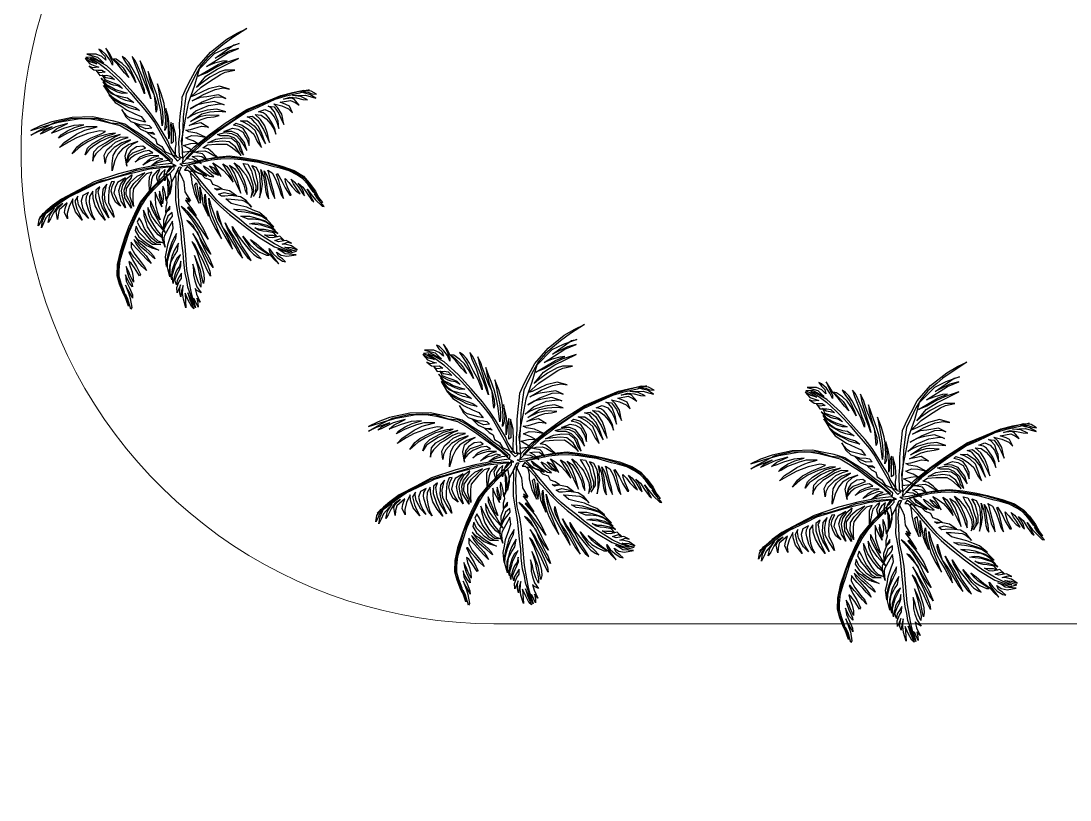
# Model space of a CAD drawing. Header units: millimetres. Extents: x 2508 to 2607, y 837 to 997.
# Drawn here: x 2550.53 to 2563.41, y 877.16 to 886.73 of the extents above; entities that cross this region are included whole.
import ezdxf

# ---------------------------------------------------------------- set-up
doc = ezdxf.new("R2010")
doc.units = ezdxf.units.MM
doc.layers.add('pergolas', color=24, linetype='Continuous')

# ---------------------------------------------------------------- blocks, each defined once
blk = doc.blocks.new('A-19')
at = {"color": 1}
for points in [[(0.0015, 0.0278), (-0.0009, 0.1149), (0.0033, 0.1653), (0.003, 0.2253), (0.0087, 0.2883), (0.0156, 0.3399), (0.0192, 0.3846), (0.0468, 0.4471), (0.0704, 0.4926), (0.1082, 0.5631), (0.1877, 0.6544), (0.2856, 0.7318), (0.3487, 0.7691), (0.4059, 0.796), (0.3228, 0.7418), (0.2623, 0.6993), (0.2272, 0.6687), (0.1717, 0.6222), (0.131, 0.5739), (0.1002, 0.5207), (0.071, 0.4617), (0.0431, 0.4023), (0.0344, 0.3455), (0.0252, 0.267), (0.0228, 0.1992), (0.0162, 0.1014), (0.02, 0.0183), (0.0015, 0.0278), (0.0015, 0.0278)], [(-0.1021, 0.179), (-0.1281, 0.2227), (-0.1634, 0.277), (-0.2052, 0.3315), (-0.2743, 0.4096), (-0.3519, 0.4967), (-0.4346, 0.5717), (-0.4961, 0.6061), (-0.531, 0.6187), (-0.4825, 0.5889), (-0.4372, 0.5543), (-0.3767, 0.499), (-0.3316, 0.4536), (-0.2943, 0.4131), (-0.2566, 0.3674), (-0.2163, 0.3208), (-0.1795, 0.2769), (-0.1474, 0.2318), (-0.0676, 0.0899), (-0.0385, 0.0327), (-0.0096, 0.0011), (0.0086, 0.0172), (-0.01, 0.0224), (-0.0268, 0.0489), (-0.055, 0.0905), (-0.0668, 0.1225), (-0.1021, 0.179), (-0.1021, 0.179)], [(0.0257, 0.022), (0.0889, 0.0841), (0.1807, 0.1586), (0.2771, 0.2277), (0.4069, 0.3105), (0.5049, 0.3513), (0.6099, 0.3954), (0.6794, 0.4121), (0.7275, 0.4219), (0.7794, 0.4281), (0.7229, 0.4089), (0.6345, 0.3888), (0.5741, 0.371), (0.4729, 0.3233), (0.4026, 0.2923), (0.3058, 0.2284), (0.2364, 0.1795), (0.1359, 0.1031), (0.0776, 0.0465), (0.0202, -0.0096), (0.0257, 0.022), (0.0257, 0.022)], [(-0.039, 0.0087), (-0.1047, 0.0659), (-0.1462, 0.0947), (-0.1923, 0.1332), (-0.2446, 0.1688), (-0.2897, 0.1959), (-0.3265, 0.2216), (-0.3913, 0.2404), (-0.4424, 0.2508), (-0.5199, 0.2669), (-0.6418, 0.2632), (-0.763, 0.2372), (-0.8318, 0.2123), (-0.8899, 0.1849), (-0.7944, 0.2149), (-0.723, 0.2346), (-0.6771, 0.2422), (-0.6059, 0.2554), (-0.5428, 0.2561), (-0.4821, 0.246), (-0.4181, 0.2311), (-0.3545, 0.2148), (-0.3051, 0.1854), (-0.2396, 0.1421), (-0.1848, 0.1013), (-0.1052, 0.0442), (-0.0434, -0.0116), (-0.039, 0.0087), (-0.039, 0.0087)], [(0.0228, -0.0288), (0.0033, -0.0157), (0.0551, -0.0089), (0.1244, 0.0065), (0.2228, 0.0249), (0.3021, 0.0316), (0.3811, 0.022), (0.4649, 0.0086), (0.5278, -0.0063), (0.6172, -0.0289), (0.6912, -0.0563), (0.7454, -0.0904), (0.7812, -0.1299), (0.8181, -0.1804), (0.8391, -0.22), (0.8047, -0.1829), (0.7723, -0.1377), (0.7432, -0.1054), (0.7103, -0.0835), (0.6604, -0.0582), (0.6056, -0.0417), (0.5695, -0.0332), (0.4813, -0.0087), (0.4357, -0.0015), (0.3728, 0.0078), (0.3107, 0.014), (0.2496, 0.0129), (0.1922, 0.006), (0.1373, -0.005), (0.0714, -0.0205), (0.0228, -0.0288), (0.0228, -0.0288)], [(-0.046, -0.0129), (-0.1337, -0.023), (-0.2487, -0.0461), (-0.3646, -0.076), (-0.5106, -0.1245), (-0.6036, -0.1737), (-0.7053, -0.227), (-0.7619, -0.2688), (-0.7997, -0.3006), (-0.8383, -0.3371), (-0.7871, -0.3043), (-0.715, -0.2499), (-0.6637, -0.2149), (-0.5616, -0.1668), (-0.4939, -0.1327), (-0.383, -0.0987), (-0.3015, -0.0753), (-0.1777, -0.0459), (-0.0979, -0.0373), (-0.0172, -0.0283), (-0.046, -0.0129), (-0.046, -0.0129)], [(-0.0307, -0.0454), (-0.031, -0.0219), (-0.065, -0.0616), (-0.1153, -0.1122), (-0.1835, -0.1842), (-0.2337, -0.2465), (-0.2684, -0.3188), (-0.3028, -0.3964), (-0.3251, -0.4563), (-0.3545, -0.5444), (-0.3711, -0.621), (-0.373, -0.6854), (-0.3594, -0.737), (-0.3367, -0.7941), (-0.3155, -0.8346), (-0.3278, -0.7856), (-0.3471, -0.7334), (-0.3592, -0.6918), (-0.3596, -0.6522), (-0.3535, -0.5966), (-0.3375, -0.5418), (-0.3249, -0.5068), (-0.2973, -0.4196), (-0.278, -0.3761), (-0.2523, -0.3188), (-0.2236, -0.2633), (-0.1894, -0.2128), (-0.1519, -0.1692), (-0.1126, -0.1292), (-0.0628, -0.0821), (-0.0307, -0.0454), (-0.0307, -0.0454)], [(-0.0028, -0.2605), (0.0014, -0.2985), (0.0162, -0.3616), (0.0266, -0.4295), (0.0353, -0.5335), (0.0445, -0.6497), (0.0595, -0.7294), (0.0693, -0.7819), (0.0883, -0.8559), (0.0517, -0.7553), (0.0462, -0.7137), (0.0354, -0.672), (0.0274, -0.6052), (0.0241, -0.5503), (0.0171, -0.4915), (0.0113, -0.4302), (0.0054, -0.3741), (-0.0054, -0.3189), (-0.0203, -0.2339), (-0.0191, -0.172), (-0.018, -0.1205), (-0.0191, -0.0772), (0, -0.0344), (0.0126, -0.0348), (-0.0036, -0.0712), (-0.0051, -0.0999), (-0.0079, -0.1416), (-0.0049, -0.1874), (-0.0028, -0.2605), (-0.0028, -0.2605)], [(0.1719, -0.1914), (0.2051, -0.2286), (0.2508, -0.2747), (0.3021, -0.3203), (0.3839, -0.3847), (0.4779, -0.4558), (0.5726, -0.5131), (0.6394, -0.5354), (0.6761, -0.5412), (0.6229, -0.521), (0.5719, -0.4956), (0.502, -0.4526), (0.4492, -0.4165), (0.4049, -0.3838), (0.3599, -0.3468), (0.311, -0.3078), (0.2671, -0.2724), (0.2266, -0.2333), (0.1215, -0.109), (0.0813, -0.0588), (0.0478, -0.0327), (0.0328, -0.0533), (0.0514, -0.0541), (0.0737, -0.0764), (0.1084, -0.1125), (0.1269, -0.1411), (0.1719, -0.1914), (0.1719, -0.1914)]]:
    blk.add_lwpolyline(points, dxfattribs=at)
at = {"color": 8}
for points in [[(0.0203, 0.0539), (0.0636, 0.0603), (0.0947, 0.0535), (0.0553, 0.0779), (0.0256, 0.0951), (0.0702, 0.1054), (0.0999, 0.1087), (0.1309, 0.0953), (0.0837, 0.1225), (0.0539, 0.1332), (0.0397, 0.1405), (0.0753, 0.154), (0.1114, 0.1528), (0.1577, 0.1435), (0.1069, 0.169), (0.058, 0.1771), (0.0395, 0.1866), (0.0691, 0.1899), (0.134, 0.2097), (0.1704, 0.2054), (0.1764, 0.2018), (0.131, 0.2298), (0.0929, 0.2215), (0.061, 0.214), (0.1319, 0.2506), (0.1687, 0.2615), (0.2093, 0.2667), (0.2403, 0.2738), (0.1795, 0.2774), (0.1594, 0.2744), (0.1248, 0.2656), (0.0676, 0.2386), (0.137, 0.2853), (0.1843, 0.2969), (0.2357, 0.2996), (0.2795, 0.2955), (0.226, 0.3133), (0.1688, 0.3068), (0.1128, 0.2911), (0.0811, 0.2762), (0.0507, 0.2586), (0.1009, 0.3027), (0.1769, 0.3353), (0.2293, 0.3428), (0.2563, 0.3448), (0.2705, 0.3375), (0.2109, 0.3589), (0.1524, 0.3485), (0.1051, 0.337), (0.0659, 0.3152), (0.1382, 0.3558), (0.2128, 0.3845), (0.2551, 0.3862), (0.2797, 0.3773), (0.2353, 0.3984), (0.1663, 0.3873), (0.1258, 0.3822), (0.0788, 0.3632), (0.1458, 0.4013), (0.2156, 0.431), (0.2641, 0.4399), (0.3027, 0.4334), (0.2418, 0.4509), (0.1757, 0.4337), (0.1352, 0.4146), (0.0921, 0.3943), (0.0706, 0.3874), (0.132, 0.4442), (0.1824, 0.4788), (0.2477, 0.5203), (0.2767, 0.534), (0.334, 0.5471), (0.274, 0.5467), (0.2437, 0.5357), (0.1851, 0.5048), (0.1298, 0.4647), (0.1049, 0.4423), (0.1609, 0.5106), (0.2289, 0.5534), (0.357, 0.617), (0.2719, 0.5877), (0.22, 0.5632), (0.1653, 0.5309), (0.1148, 0.5103), (0.2334, 0.5803), (0.2892, 0.6034), (0.2595, 0.6001), (0.2127, 0.5877), (0.1644, 0.5692), (0.2894, 0.6486), (0.3566, 0.6771), (0.3041, 0.6631), (0.2156, 0.6181), (0.3288, 0.6995), (0.3608, 0.707), (0.2796, 0.6762), (0.2109, 0.6439), (0.1201, 0.5516), (0.0908, 0.4495), (0.0545, 0.3486), (0.0366, 0.252), (0.0253, 0.1939), (0.0132, 0.1215), (0.0203, 0.0539), (0.0203, 0.0539)], [(-0.0211, 0.0301), (-0.0218, 0.0771), (-0.0186, 0.1022), (-0.0223, 0.1672), (-0.0379, 0.2276), (-0.0352, 0.1557), (-0.0348, 0.1161), (-0.0467, 0.1072), (-0.0461, 0.156), (-0.0447, 0.1986), (-0.0474, 0.2317), (-0.0558, 0.204), (-0.0586, 0.1597), (-0.0627, 0.1341), (-0.0628, 0.1868), (-0.0611, 0.2381), (-0.0666, 0.2678), (-0.0798, 0.3164), (-0.0723, 0.2457), (-0.0767, 0.205), (-0.0863, 0.1843), (-0.0806, 0.2451), (-0.0851, 0.3117), (-0.0904, 0.3458), (-0.107, 0.4036), (-0.1304, 0.4646), (-0.1149, 0.3794), (-0.1021, 0.3134), (-0.0979, 0.2659), (-0.0981, 0.2389), (-0.1013, 0.2116), (-0.1067, 0.2618), (-0.1126, 0.3085), (-0.1236, 0.3592), (-0.1361, 0.4038), (-0.1541, 0.4534), (-0.1688, 0.4938), (-0.1848, 0.539), (-0.18, 0.5014), (-0.1664, 0.4498), (-0.1478, 0.3876), (-0.1344, 0.3433), (-0.133, 0.3128), (-0.1382, 0.2942), (-0.1427, 0.3448), (-0.148, 0.395), (-0.1696, 0.4407), (-0.1918, 0.4991), (-0.2085, 0.546), (-0.213, 0.5601), (-0.2333, 0.6032), (-0.226, 0.5647), (-0.2061, 0.4999), (-0.1919, 0.4539), (-0.1802, 0.4175), (-0.1703, 0.3737), (-0.1846, 0.4154), (-0.2002, 0.4553), (-0.2232, 0.5155), (-0.2488, 0.5744), (-0.2633, 0.6052), (-0.2815, 0.6278), (-0.2685, 0.5887), (-0.2437, 0.5294), (-0.2243, 0.4676), (-0.2095, 0.4295), (-0.2083, 0.4042), (-0.2321, 0.4661), (-0.2584, 0.5172), (-0.2834, 0.5634), (-0.3023, 0.5921), (-0.3223, 0.6139), (-0.3428, 0.6279), (-0.3223, 0.5956), (-0.297, 0.5602), (-0.2692, 0.5013), (-0.2589, 0.4728), (-0.2907, 0.5288), (-0.3131, 0.5602), (-0.3416, 0.5865), (-0.3772, 0.6117), (-0.3945, 0.6143), (-0.3659, 0.5879), (-0.3366, 0.5598), (-0.3197, 0.5355), (-0.3018, 0.5021), (-0.3285, 0.5314), (-0.3674, 0.5797), (-0.3989, 0.6122), (-0.416, 0.6439), (-0.4396, 0.6779), (-0.4201, 0.6366), (-0.4006, 0.5953), (-0.4006, 0.577), (-0.4159, 0.6095), (-0.4374, 0.6392), (-0.466, 0.6655), (-0.4823, 0.6728), (-0.4667, 0.6512), (-0.4467, 0.6316), (-0.4399, 0.6057), (-0.4647, 0.6285), (-0.497, 0.6423), (-0.5531, 0.6427), (-0.4891, 0.6256), (-0.4691, 0.606), (-0.4516, 0.5895), (-0.5213, 0.6254), (-0.5601, 0.6233), (-0.5398, 0.6145), (-0.4939, 0.5856), (-0.5307, 0.5952), (-0.5641, 0.616), (-0.5362, 0.584), (-0.506, 0.5724), (-0.4822, 0.5654), (-0.5197, 0.5606), (-0.5391, 0.5697), (-0.5109, 0.5486), (-0.4865, 0.5472), (-0.463, 0.5475), (-0.4442, 0.5349), (-0.4821, 0.531), (-0.4992, 0.5466), (-0.4768, 0.5152), (-0.435, 0.5156), (-0.4116, 0.5115), (-0.3886, 0.4901), (-0.415, 0.496), (-0.4389, 0.5008), (-0.4616, 0.517), (-0.4465, 0.4897), (-0.4068, 0.474), (-0.3831, 0.4669), (-0.3598, 0.4564), (-0.3398, 0.4368), (-0.3677, 0.4527), (-0.3933, 0.4567), (-0.4123, 0.4628), (-0.4368, 0.476), (-0.4591, 0.4891), (-0.4685, 0.4976), (-0.4385, 0.4612), (-0.4024, 0.4417), (-0.3809, 0.4303), (-0.3442, 0.4186), (-0.3122, 0.4079), (-0.3409, 0.4072), (-0.3695, 0.4153), (-0.4129, 0.4367), (-0.4373, 0.4543), (-0.4582, 0.4756), (-0.4337, 0.4398), (-0.4129, 0.4185), (-0.3855, 0.3991), (-0.3414, 0.3855), (-0.3098, 0.38), (-0.2713, 0.353), (-0.2942, 0.3583), (-0.3206, 0.3641), (-0.3508, 0.3757), (-0.3787, 0.3916), (-0.4075, 0.407), (-0.4361, 0.4333), (-0.4534, 0.4542), (-0.4228, 0.4052), (-0.3947, 0.3798), (-0.3478, 0.3534), (-0.2965, 0.3336), (-0.2624, 0.3228), (-0.2372, 0.3035), (-0.2726, 0.3126), (-0.3003, 0.321), (-0.3291, 0.3365), (-0.3669, 0.3552), (-0.4008, 0.3768), (-0.4216, 0.3982), (-0.384, 0.3525), (-0.3505, 0.3317), (-0.3158, 0.3083), (-0.265, 0.285), (-0.228, 0.268), (-0.2017, 0.2352), (-0.232, 0.2425), (-0.296, 0.2596), (-0.3102, 0.269), (-0.3318, 0.2922), (-0.344, 0.3112), (-0.3198, 0.2667), (-0.2904, 0.2386), (-0.2378, 0.2204), (-0.1991, 0.2182), (-0.1792, 0.2147), (-0.1635, 0.1974), (-0.1988, 0.1947), (-0.2513, 0.2172), (-0.2672, 0.228), (-0.2319, 0.192), (-0.1858, 0.1718), (-0.1597, 0.1734), (-0.1464, 0.1613), (-0.191, 0.1715), (-0.1663, 0.1487), (-0.1414, 0.1346), (-0.1334, 0.1062), (-0.1037, 0.089), (-0.0849, 0.0581), (-0.0599, 0.0462), (-0.0211, 0.0301), (-0.0211, 0.0301)], [(0.0395, 0.0156), (0.0812, 0.0116), (0.1332, -0.0144), (0.1064, 0.0128), (0.0785, 0.0287), (0.1082, 0.0319), (0.1364, 0.0291), (0.1693, 0.0027), (0.1504, 0.0335), (0.1398, 0.0447), (0.1081, 0.0502), (0.0978, 0.0539), (0.1166, 0.0596), (0.155, 0.0626), (0.1782, 0.052), (0.2083, 0.034), (0.2349, 0.0207), (0.2026, 0.0506), (0.1735, 0.0735), (0.1415, 0.0799), (0.1693, 0.0984), (0.2199, 0.1029), (0.2864, 0.1031), (0.3126, 0.0864), (0.3476, 0.0577), (0.3714, 0.0346), (0.3387, 0.0858), (0.3011, 0.1154), (0.262, 0.1206), (0.2171, 0.1155), (0.1726, 0.1096), (0.2201, 0.132), (0.2708, 0.1409), (0.3142, 0.1377), (0.3446, 0.1144), (0.3587, 0.0845), (0.3664, 0.0612), (0.3867, 0.0364), (0.3631, 0.107), (0.3295, 0.1395), (0.2972, 0.1533), (0.2467, 0.1532), (0.2303, 0.1605), (0.2745, 0.1717), (0.3144, 0.1668), (0.345, 0.1522), (0.3623, 0.1314), (0.3881, 0.0951), (0.4065, 0.0651), (0.3932, 0.1115), (0.3721, 0.1381), (0.3526, 0.1633), (0.3169, 0.1777), (0.269, 0.1787), (0.3199, 0.1985), (0.352, 0.1921), (0.3838, 0.1748), (0.3929, 0.1555), (0.4076, 0.1312), (0.4194, 0.0948), (0.4194, 0.1335), (0.4028, 0.1687), (0.3843, 0.1966), (0.3602, 0.2089), (0.3273, 0.217), (0.3402, 0.2285), (0.3778, 0.2172), (0.4163, 0.1902), (0.4475, 0.1629), (0.4707, 0.1136), (0.4943, 0.0818), (0.474, 0.141), (0.4571, 0.1836), (0.423, 0.2148), (0.3912, 0.2321), (0.3684, 0.2417), (0.408, 0.2421), (0.4512, 0.212), (0.4829, 0.1721), (0.4991, 0.1378), (0.5183, 0.1039), (0.4938, 0.1719), (0.4738, 0.2097), (0.4543, 0.2328), (0.4429, 0.2457), (0.4361, 0.2554), (0.4076, 0.2656), (0.4399, 0.2701), (0.4728, 0.2437), (0.5064, 0.1907), (0.533, 0.1344), (0.5429, 0.1133), (0.5311, 0.1658), (0.5143, 0.2127), (0.4887, 0.2512), (0.4554, 0.2806), (0.4918, 0.2763), (0.5218, 0.2539), (0.5498, 0.2219), (0.5704, 0.1897), (0.5802, 0.162), (0.5744, 0.197), (0.5612, 0.2251), (0.5359, 0.2627), (0.5232, 0.2782), (0.5048, 0.2899), (0.4771, 0.2962), (0.5135, 0.3102), (0.5458, 0.2964), (0.5708, 0.2662), (0.5862, 0.2337), (0.5979, 0.1973), (0.5937, 0.2405), (0.5843, 0.2651), (0.5728, 0.2962), (0.5499, 0.322), (0.5349, 0.331), (0.5696, 0.3259), (0.5978, 0.2865), (0.6111, 0.2584), (0.6293, 0.2196), (0.616, 0.2822), (0.5913, 0.3232), (0.5682, 0.3446), (0.6158, 0.3326), (0.6567, 0.3143), (0.6806, 0.2911), (0.6619, 0.3307), (0.6408, 0.3412), (0.6059, 0.3538), (0.6692, 0.3654), (0.6972, 0.3517), (0.7203, 0.3368), (0.6894, 0.3727), (0.6739, 0.3783), (0.6263, 0.372), (0.6653, 0.385), (0.7044, 0.3798), (0.7429, 0.3711), (0.7711, 0.3682), (0.7294, 0.3883), (0.6795, 0.3938), (0.7578, 0.3964), (0.7915, 0.3865), (0.8209, 0.3788), (0.7845, 0.4014), (0.7546, 0.4078), (0.7304, 0.4157), (0.773, 0.4143), (0.7989, 0.405), (0.8241, 0.4018), (0.7915, 0.4209), (0.7463, 0.4254), (0.6574, 0.4017), (0.6076, 0.389), (0.5413, 0.3631), (0.4806, 0.3344), (0.419, 0.3076), (0.3714, 0.2808), (0.3386, 0.2546), (0.2419, 0.1907), (0.1915, 0.1583), (0.1405, 0.116), (0.101, 0.0812), (0.0395, 0.0156), (0.0395, 0.0156)], [(-0.0517, 0.006), (-0.0914, 0.0012), (-0.1295, -0.0092), (-0.1664, -0.0266), (-0.1358, -0.0025), (-0.113, 0.0083), (-0.0968, 0.0127), (-0.1241, 0.0181), (-0.1543, 0.007), (-0.1732, 0.0014), (-0.2177, -0.0228), (-0.1861, 0.006), (-0.1671, 0.0182), (-0.1495, 0.0265), (-0.1215, 0.0333), (-0.1707, 0.0348), (-0.2022, 0.0264), (-0.2413, 0.0112), (-0.2643, -0.0061), (-0.234, 0.0254), (-0.2049, 0.0391), (-0.1708, 0.0487), (-0.1577, 0.0506), (-0.1813, 0.0642), (-0.2145, 0.0593), (-0.2641, 0.0391), (-0.2929, 0.0159), (-0.3126, -0.0085), (-0.3022, 0.0287), (-0.2773, 0.0512), (-0.2466, 0.0614), (-0.2023, 0.079), (-0.2181, 0.0899), (-0.2552, 0.0864), (-0.2901, 0.0624), (-0.3064, 0.0375), (-0.3169, -0.0062), (-0.3135, -0.0293), (-0.3243, 0.0322), (-0.3125, 0.0733), (-0.2801, 0.1026), (-0.2484, 0.1175), (-0.3001, 0.0996), (-0.3408, 0.074), (-0.3654, 0.0441), (-0.385, 0.0036), (-0.3931, -0.0249), (-0.4025, -0.0573), (-0.4011, -0.0147), (-0.3961, 0.0339), (-0.3766, 0.0678), (-0.3477, 0.0954), (-0.3111, 0.1159), (-0.2921, 0.1281), (-0.3443, 0.111), (-0.3906, 0.0816), (-0.4258, 0.0446), (-0.4404, 0.0162), (-0.4437, -0.0133), (-0.45, 0.0364), (-0.434, 0.0687), (-0.4029, 0.0941), (-0.3812, 0.114), (-0.3407, 0.1331), (-0.3065, 0.1428), (-0.3492, 0.1442), (-0.3856, 0.1302), (-0.4284, 0.1025), (-0.4588, 0.0849), (-0.4998, 0.0441), (-0.516, 0.0192), (-0.5182, 0.001), (-0.5121, 0.0566), (-0.4845, 0.0868), (-0.4426, 0.1098), (-0.3861, 0.1472), (-0.3532, 0.1595), (-0.4192, 0.1423), (-0.4711, 0.1178), (-0.5113, 0.0914), (-0.5405, 0.0711), (-0.5639, 0.0386), (-0.55, 0.0775), (-0.521, 0.1051), (-0.488, 0.1239), (-0.44, 0.1498), (-0.4032, 0.1607), (-0.3817, 0.1676), (-0.4187, 0.1641), (-0.4875, 0.1456), (-0.5482, 0.117), (-0.591, 0.0893), (-0.6088, 0.0744), (-0.6412, 0.0452), (-0.6115, 0.0871), (-0.5805, 0.1125), (-0.5272, 0.1409), (-0.4688, 0.1652), (-0.4424, 0.1777), (-0.4766, 0.1819), (-0.547, 0.167), (-0.6155, 0.1412), (-0.6635, 0.1153), (-0.7178, 0.0822), (-0.6879, 0.1146), (-0.6473, 0.1402), (-0.615, 0.1629), (-0.5666, 0.1857), (-0.5447, 0.1918), (-0.4917, 0.2071), (-0.5583, 0.2069), (-0.6017, 0.1939), (-0.6701, 0.1681), (-0.7067, 0.1476), (-0.7243, 0.1393), (-0.7082, 0.1577), (-0.6702, 0.182), (-0.6271, 0.2023), (-0.5711, 0.218), (-0.6325, 0.2138), (-0.6939, 0.1956), (-0.7356, 0.1792), (-0.7663, 0.169), (-0.7352, 0.1944), (-0.6983, 0.2118), (-0.6692, 0.2255), (-0.7406, 0.2058), (-0.8101, 0.173), (-0.833, 0.1623), (-0.8116, 0.1831), (-0.7624, 0.2063), (-0.8435, 0.1777), (-0.8901, 0.1557), (-0.8513, 0.1783), (-0.8095, 0.2013), (-0.7447, 0.2351), (-0.6481, 0.2559), (-0.5658, 0.2592), (-0.4902, 0.2562), (-0.4116, 0.2309), (-0.3486, 0.2251), (-0.2911, 0.192), (-0.2059, 0.13), (-0.1106, 0.0556), (-0.0517, 0.006), (-0.0517, 0.006)], [(0.0571, -0.0214), (0.0868, -0.051), (0.1166, -0.0715), (0.1645, -0.0899), (0.128, -0.0622), (0.1044, -0.0481), (0.0881, -0.0216), (0.1152, -0.0415), (0.1457, -0.065), (0.1837, -0.0895), (0.2089, -0.0934), (0.1793, -0.0694), (0.1561, -0.0448), (0.1459, -0.0283), (0.1721, -0.0429), (0.1917, -0.0617), (0.2102, -0.0732), (0.2365, -0.0843), (0.2134, -0.0655), (0.1826, -0.0285), (0.2073, -0.0407), (0.233, -0.0694), (0.2524, -0.0917), (0.2327, -0.0559), (0.2204, -0.036), (0.2024, -0.0105), (0.2296, -0.0269), (0.2651, -0.053), (0.2924, -0.0842), (0.3241, -0.1263), (0.3136, -0.0962), (0.2843, -0.0526), (0.2618, -0.0161), (0.284, -0.0299), (0.3039, -0.0565), (0.3299, -0.1079), (0.3533, -0.1551), (0.3706, -0.1924), (0.3511, -0.12), (0.3333, -0.0726), (0.3144, -0.042), (0.3031, -0.0238), (0.3329, -0.0443), (0.3535, -0.0739), (0.3743, -0.1113), (0.388, -0.1428), (0.3971, -0.1761), (0.4084, -0.2), (0.407, -0.1643), (0.3919, -0.1176), (0.3676, -0.0652), (0.3434, -0.0298), (0.3307, -0.0091), (0.3569, -0.0295), (0.3867, -0.0648), (0.402, -0.084), (0.4229, -0.1271), (0.4325, -0.152), (0.4374, -0.1821), (0.4305, -0.2172), (0.4493, -0.1828), (0.4449, -0.1443), (0.4283, -0.0951), (0.4196, -0.0754), (0.3981, -0.0406), (0.3834, -0.0131), (0.4118, -0.0184), (0.4342, -0.0584), (0.4468, -0.1066), (0.461, -0.1481), (0.4591, -0.1858), (0.4461, -0.211), (0.4733, -0.168), (0.4731, -0.1269), (0.465, -0.0953), (0.4561, -0.0586), (0.4361, -0.0263), (0.4614, -0.0358), (0.4806, -0.0743), (0.4845, -0.1085), (0.4869, -0.1493), (0.486, -0.183), (0.4822, -0.2196), (0.4934, -0.1784), (0.4994, -0.1381), (0.4955, -0.104), (0.4967, -0.0838), (0.4911, -0.0506), (0.506, -0.0895), (0.5143, -0.1381), (0.5202, -0.1847), (0.5282, -0.2107), (0.5379, -0.2264), (0.5327, -0.1828), (0.5282, -0.157), (0.5242, -0.1228), (0.5168, -0.0885), (0.5098, -0.0586), (0.5261, -0.0851), (0.5367, -0.1151), (0.5519, -0.1732), (0.5651, -0.2039), (0.5752, -0.2239), (0.5687, -0.1856), (0.5591, -0.1516), (0.5472, -0.1063), (0.5391, -0.0691), (0.5321, -0.054), (0.5593, -0.0703), (0.5808, -0.1108), (0.5995, -0.1632), (0.6116, -0.2015), (0.6254, -0.2238), (0.6175, -0.1887), (0.6068, -0.1473), (0.5992, -0.1165), (0.5846, -0.0798), (0.5894, -0.0746), (0.6169, -0.1193), (0.6363, -0.1599), (0.6639, -0.2046), (0.6731, -0.2047), (0.6503, -0.1548), (0.6387, -0.123), (0.6361, -0.1041), (0.6582, -0.127), (0.6786, -0.1544), (0.7018, -0.179), (0.7255, -0.1952), (0.703, -0.1588), (0.686, -0.135), (0.6714, -0.1075), (0.6907, -0.1241), (0.7138, -0.1521), (0.7414, -0.1968), (0.7523, -0.2072), (0.7436, -0.1783), (0.7279, -0.1491), (0.715, -0.1319), (0.7433, -0.1556), (0.7674, -0.1945), (0.7938, -0.2319), (0.8093, -0.244), (0.8007, -0.23), (0.7762, -0.1811), (0.7675, -0.167), (0.8003, -0.2108), (0.8192, -0.2322), (0.8584, -0.2698), (0.8707, -0.2713), (0.8298, -0.2234), (0.8124, -0.1953), (0.8621, -0.248), (0.8226, -0.197), (0.7976, -0.1621), (0.7618, -0.1133), (0.7386, -0.0923), (0.6687, -0.0531), (0.5901, -0.0296), (0.5153, -0.0083), (0.4348, 0.0037), (0.35, 0.0188), (0.2949, 0.0248), (0.2131, 0.0166), (0.1613, 0.0098), (0.0571, -0.0214), (0.0571, -0.0214)], [(-0.0485, -0.028), (-0.072, -0.0627), (-0.0854, -0.1185), (-0.0898, -0.0819), (-0.0834, -0.0499), (-0.1061, -0.0702), (-0.121, -0.0934), (-0.1224, -0.136), (-0.1329, -0.1022), (-0.1347, -0.087), (-0.1193, -0.0582), (-0.116, -0.0491), (-0.1319, -0.0587), (-0.1582, -0.0873), (-0.1649, -0.1119), (-0.1705, -0.1457), (-0.1777, -0.176), (-0.1793, -0.1316), (-0.1784, -0.0947), (-0.163, -0.0659), (-0.1958, -0.076), (-0.2319, -0.1113), (-0.2731, -0.163), (-0.2768, -0.1938), (-0.2774, -0.2381), (-0.2747, -0.2713), (-0.2939, -0.2147), (-0.2928, -0.1669), (-0.2711, -0.133), (-0.2386, -0.1015), (-0.2061, -0.0701), (-0.2536, -0.0925), (-0.2932, -0.1273), (-0.3183, -0.1628), (-0.3192, -0.1998), (-0.3047, -0.2306), (-0.2929, -0.2508), (-0.2858, -0.2819), (-0.3262, -0.2192), (-0.3295, -0.1734), (-0.3187, -0.1393), (-0.2865, -0.1005), (-0.2821, -0.0823), (-0.3193, -0.1106), (-0.3401, -0.144), (-0.3482, -0.1769), (-0.3441, -0.204), (-0.332, -0.2456), (-0.321, -0.2802), (-0.3475, -0.24), (-0.3555, -0.2072), (-0.3617, -0.1757), (-0.3504, -0.1381), (-0.3208, -0.1005), (-0.3689, -0.1286), (-0.3843, -0.1574), (-0.3917, -0.192), (-0.3825, -0.2114), (-0.3719, -0.2386), (-0.3513, -0.2708), (-0.3825, -0.2457), (-0.3986, -0.2114), (-0.4083, -0.1795), (-0.4021, -0.1517), (-0.3874, -0.1212), (-0.4053, -0.1243), (-0.4197, -0.16), (-0.4242, -0.2074), (-0.423, -0.2487), (-0.3993, -0.2989), (-0.3893, -0.3361), (-0.4229, -0.2831), (-0.4438, -0.2435), (-0.4471, -0.1977), (-0.4401, -0.1622), (-0.4335, -0.1375), (-0.4577, -0.1683), (-0.4624, -0.22), (-0.4522, -0.2711), (-0.436, -0.3054), (-0.4216, -0.3406), (-0.4589, -0.2797), (-0.4746, -0.2397), (-0.4808, -0.2104), (-0.4835, -0.1934), (-0.4858, -0.1816), (-0.4756, -0.1531), (-0.5, -0.1743), (-0.501, -0.2178), (-0.481, -0.2761), (-0.4545, -0.3324), (-0.4441, -0.3544), (-0.4771, -0.3119), (-0.5031, -0.2682), (-0.516, -0.2248), (-0.5185, -0.1808), (-0.5383, -0.2117), (-0.5392, -0.2487), (-0.5323, -0.2906), (-0.5205, -0.327), (-0.5067, -0.3517), (-0.5287, -0.3255), (-0.542, -0.2973), (-0.5554, -0.2531), (-0.5588, -0.2343), (-0.5566, -0.2117), (-0.5443, -0.1876), (-0.5778, -0.2056), (-0.5886, -0.2397), (-0.5799, -0.2786), (-0.5645, -0.3112), (-0.5448, -0.3438), (-0.5746, -0.3127), (-0.5884, -0.2902), (-0.6043, -0.2611), (-0.61, -0.2262), (-0.6079, -0.2101), (-0.6255, -0.2389), (-0.614, -0.2861), (-0.6007, -0.3143), (-0.5824, -0.353), (-0.6218, -0.3038), (-0.6377, -0.2586), (-0.6387, -0.2268), (-0.6606, -0.2716), (-0.672, -0.3135), (-0.6693, -0.3466), (-0.6876, -0.3079), (-0.6836, -0.2845), (-0.671, -0.2496), (-0.7198, -0.292), (-0.7266, -0.3209), (-0.7294, -0.3492), (-0.7384, -0.3028), (-0.7319, -0.2869), (-0.6977, -0.2546), (-0.7317, -0.276), (-0.7533, -0.3099), (-0.7711, -0.3452), (-0.7864, -0.3674), (-0.7758, -0.3237), (-0.7483, -0.2817), (-0.7997, -0.3393), (-0.8131, -0.3725), (-0.8267, -0.4004), (-0.8201, -0.3575), (-0.8073, -0.33), (-0.7968, -0.3067), (-0.8228, -0.3405), (-0.8325, -0.3655), (-0.8456, -0.3878), (-0.8395, -0.3506), (-0.8152, -0.3133), (-0.74, -0.2584), (-0.6988, -0.2293), (-0.6358, -0.1942), (-0.5751, -0.1656), (-0.5165, -0.1348), (-0.4643, -0.1155), (-0.4232, -0.1069), (-0.3132, -0.0733), (-0.2558, -0.0537), (-0.1903, -0.0422), (-0.1387, -0.0329), (-0.0485, -0.028), (-0.0485, -0.028)], [(-0.005, -0.0541), (0.0149, -0.0923), (0.0289, -0.1233), (0.0344, -0.1838), (0.0676, -0.2377), (0.0416, -0.2216), (0.0637, -0.2465), (0.0378, -0.2335), (0.0588, -0.2609), (0.0756, -0.2857), (0.1025, -0.3285), (0.0566, -0.2742), (0.0504, -0.2797), (0.0954, -0.3291), (0.1163, -0.3565), (0.1467, -0.4084), (0.1737, -0.4678), (0.1237, -0.3974), (0.0853, -0.3434), (0.0534, -0.3067), (0.0338, -0.2881), (0.0118, -0.2716), (0.0444, -0.3102), (0.0744, -0.3476), (0.103, -0.3897), (0.1267, -0.4296), (0.1492, -0.4772), (0.169, -0.5154), (0.1907, -0.5582), (0.1669, -0.5288), (0.139, -0.4832), (0.1069, -0.4268), (0.0841, -0.3866), (0.0631, -0.3644), (0.0461, -0.3553), (0.0795, -0.3935), (0.112, -0.4321), (0.1302, -0.4793), (0.157, -0.5357), (0.1793, -0.5803), (0.1864, -0.5932), (0.2035, -0.6377), (0.1808, -0.6057), (0.1477, -0.5466), (0.1242, -0.5045), (0.1061, -0.4709), (0.0813, -0.4335), (0.1015, -0.4726), (0.1196, -0.5115), (0.1472, -0.5697), (0.172, -0.6289), (0.1842, -0.6607), (0.1879, -0.6895), (0.1688, -0.6531), (0.143, -0.5942), (0.1118, -0.5374), (0.0945, -0.5003), (0.077, -0.482), (0.1053, -0.542), (0.124, -0.5963), (0.1401, -0.6464), (0.1478, -0.6799), (0.1497, -0.7094), (0.1456, -0.7339), (0.1365, -0.6967), (0.1285, -0.654), (0.1051, -0.5931), (0.0916, -0.566), (0.11, -0.6277), (0.1173, -0.6656), (0.1265, -0.7058), (0.1305, -0.7324), (0.13, -0.7555), (0.1147, -0.7239), (0.1008, -0.6823), (0.0949, -0.6533), (0.0831, -0.6172), (0.0858, -0.6568), (0.0861, -0.6848), (0.0938, -0.7183), (0.1065, -0.7541), (0.1315, -0.7893), (0.1065, -0.7759), (0.0955, -0.7635), (0.1039, -0.7989), (0.126, -0.8456), (0.1059, -0.8231), (0.1122, -0.853), (0.1135, -0.8754), (0.093, -0.8301), (0.0835, -0.8244), (0.0989, -0.881), (0.0789, -0.8449), (0.0527, -0.7904), (0.065, -0.8305), (0.0884, -0.8861), (0.0756, -0.8743), (0.0541, -0.8346), (0.0355, -0.7918), (0.041, -0.8793), (0.0254, -0.8279), (0.0211, -0.7921), (0.0242, -0.7461), (0.0149, -0.7788), (0.0107, -0.8138), (0.0041, -0.7913), (0.0045, -0.7651), (0.0084, -0.7428), (-0.0116, -0.7911), (-0.0128, -0.7582), (0.0007, -0.7228), (0.014, -0.7031), (0.0144, -0.6717), (0.0004, -0.6948), (-0.0126, -0.7154), (-0.0165, -0.743), (-0.0259, -0.7132), (-0.0098, -0.6737), (0.0015, -0.6517), (0.01, -0.6276), (0.0096, -0.5996), (0.0018, -0.6307), (-0.0138, -0.6524), (-0.0217, -0.6699), (-0.0291, -0.6968), (-0.035, -0.722), (-0.0354, -0.7346), (-0.0409, -0.6877), (-0.03, -0.6482), (-0.0243, -0.6251), (-0.0065, -0.5901), (0.0079, -0.5596), (-0.0125, -0.5799), (-0.0264, -0.6061), (-0.0418, -0.6527), (-0.0451, -0.6821), (-0.0441, -0.7119), (-0.0531, -0.6695), (-0.0541, -0.6397), (-0.0492, -0.6065), (-0.0285, -0.5653), (-0.0106, -0.5386), (-0.0035, -0.4921), (-0.0155, -0.5123), (-0.0296, -0.5355), (-0.0421, -0.5653), (-0.0499, -0.5964), (-0.0587, -0.6279), (-0.0594, -0.6667), (-0.0563, -0.6937), (-0.0705, -0.6377), (-0.0695, -0.5997), (-0.0561, -0.5477), (-0.035, -0.4969), (-0.0192, -0.4648), (-0.0157, -0.4332), (-0.0336, -0.4651), (-0.0467, -0.491), (-0.0554, -0.5225), (-0.0681, -0.5627), (-0.0758, -0.6022), (-0.0748, -0.632), (-0.0817, -0.5732), (-0.0736, -0.5347), (-0.0666, -0.4934), (-0.0483, -0.4405), (-0.0349, -0.4021), (-0.0405, -0.3605), (-0.0562, -0.3873), (-0.0881, -0.4454), (-0.091, -0.4622), (-0.089, -0.4947), (-0.084, -0.5157), (-0.0994, -0.4675), (-0.1003, -0.4272), (-0.0758, -0.3771), (-0.051, -0.3468), (-0.0397, -0.3299), (-0.041, -0.3075), (-0.0677, -0.3303), (-0.0878, -0.3838), (-0.0909, -0.4027), (-0.0926, -0.3523), (-0.0753, -0.3051), (-0.0561, -0.2873), (-0.0557, -0.2694), (-0.0792, -0.3086), (-0.0785, -0.275), (-0.0715, -0.2473), (-0.0753, -0.2238), (-0.0574, -0.1971), (-0.0534, -0.1695), (-0.0415, -0.1191), (-0.005, -0.0541), (-0.005, -0.0541)], [(0.0646, -0.059), (0.0741, -0.105), (0.0755, -0.1317), (0.0916, -0.1934), (0.118, -0.2511), (0.1021, -0.1797), (0.0942, -0.1409), (0.1049, -0.1307), (0.1128, -0.1779), (0.1194, -0.22), (0.1283, -0.252), (0.1306, -0.2239), (0.1256, -0.1806), (0.1248, -0.1547), (0.1356, -0.2058), (0.1431, -0.2557), (0.154, -0.2839), (0.1753, -0.3297), (0.156, -0.2619), (0.1521, -0.2203), (0.1569, -0.1987), (0.1627, -0.2595), (0.1805, -0.3236), (0.1921, -0.356), (0.2197, -0.4105), (0.2536, -0.4652), (0.2216, -0.385), (0.1972, -0.3234), (0.1844, -0.2761), (0.1801, -0.2504), (0.1776, -0.2222), (0.1915, -0.271), (0.2074, -0.316), (0.2264, -0.3635), (0.2478, -0.4044), (0.2749, -0.4497), (0.2961, -0.4872), (0.3203, -0.5286), (0.3093, -0.492), (0.2854, -0.4444), (0.2555, -0.3868), (0.2348, -0.3453), (0.2276, -0.3156), (0.2285, -0.297), (0.2432, -0.3452), (0.2579, -0.3935), (0.2877, -0.4343), (0.3204, -0.4875), (0.3457, -0.5305), (0.3528, -0.5434), (0.3808, -0.5819), (0.3656, -0.5461), (0.3339, -0.4861), (0.3121, -0.443), (0.2929, -0.4101), (0.2755, -0.3698), (0.2968, -0.4072), (0.3205, -0.443), (0.3544, -0.4977), (0.3912, -0.5515), (0.4107, -0.5782), (0.4328, -0.597), (0.4132, -0.5619), (0.3764, -0.5081), (0.3464, -0.4505), (0.3247, -0.4158), (0.3181, -0.3918), (0.3537, -0.4489), (0.3892, -0.4927), (0.4218, -0.534), (0.4457, -0.5587), (0.4702, -0.5757), (0.4923, -0.5861), (0.4668, -0.5578), (0.4353, -0.5278), (0.3974, -0.4759), (0.3815, -0.449), (0.4232, -0.4981), (0.4511, -0.5247), (0.4841, -0.5452), (0.5237, -0.5632), (0.5404, -0.5631), (0.5082, -0.542), (0.4741, -0.5199), (0.4535, -0.5), (0.429, -0.4697), (0.4614, -0.4943), (0.5081, -0.5336), (0.5444, -0.5602), (0.5679, -0.5876), (0.5975, -0.6166), (0.5705, -0.5796), (0.5442, -0.5435), (0.5402, -0.5247), (0.5614, -0.5538), (0.5881, -0.5789), (0.6211, -0.5994), (0.6391, -0.6043), (0.6197, -0.5859), (0.5964, -0.5704), (0.5848, -0.5463), (0.612, -0.5638), (0.6471, -0.5707), (0.7015, -0.5612), (0.6362, -0.5558), (0.6129, -0.5403), (0.5924, -0.5287), (0.6676, -0.551), (0.7047, -0.5408), (0.6832, -0.536), (0.6335, -0.5157), (0.6706, -0.5187), (0.7081, -0.5323), (0.6744, -0.5075), (0.6428, -0.5004), (0.6181, -0.498), (0.6533, -0.4868), (0.6748, -0.4915), (0.6432, -0.4761), (0.619, -0.4793), (0.596, -0.4841), (0.5749, -0.4766), (0.6108, -0.4648), (0.6313, -0.4764), (0.6034, -0.4497), (0.5623, -0.4593), (0.5387, -0.4584), (0.5121, -0.4417), (0.5397, -0.4432), (0.5627, -0.4433), (0.5888, -0.4544), (0.5689, -0.4304), (0.527, -0.4224), (0.5015, -0.4205), (0.4767, -0.4145), (0.4534, -0.399), (0.4845, -0.4088), (0.5104, -0.408), (0.5308, -0.4112), (0.5568, -0.4187), (0.5812, -0.4274), (0.592, -0.434), (0.5548, -0.4045), (0.5165, -0.3915), (0.4932, -0.3844), (0.455, -0.3798), (0.4216, -0.3753), (0.4497, -0.3692), (0.4784, -0.3723), (0.5259, -0.3847), (0.5532, -0.3973), (0.5782, -0.4151), (0.5462, -0.3844), (0.5225, -0.3667), (0.4911, -0.3535), (0.4466, -0.3486), (0.414, -0.3483), (0.3703, -0.3296), (0.3946, -0.33), (0.4216, -0.3307), (0.4532, -0.3378), (0.4844, -0.3475), (0.5156, -0.3573), (0.5472, -0.3776), (0.569, -0.3942), (0.5295, -0.3532), (0.4973, -0.3321), (0.4469, -0.3159), (0.3914, -0.3058), (0.3558, -0.3016), (0.3282, -0.2869), (0.3648, -0.2891), (0.3935, -0.2922), (0.4247, -0.302), (0.4654, -0.3132), (0.5028, -0.3281), (0.5272, -0.3452), (0.4816, -0.3074), (0.4449, -0.2933), (0.4064, -0.2768), (0.3521, -0.2634), (0.3125, -0.2538), (0.2806, -0.2265), (0.3117, -0.2279), (0.377, -0.2332), (0.3935, -0.2393), (0.4197, -0.2587), (0.4338, -0.2749), (0.4025, -0.2351), (0.3683, -0.2131), (0.313, -0.2065), (0.2748, -0.2103), (0.2546, -0.2106), (0.2365, -0.1973), (0.27, -0.1872), (0.3259, -0.1995), (0.3435, -0.2071), (0.3021, -0.1783), (0.2522, -0.1677), (0.2276, -0.1736), (0.2124, -0.1643), (0.2573, -0.1664), (0.2301, -0.149), (0.2024, -0.139), (0.1897, -0.1134), (0.1568, -0.1013), (0.1317, -0.0751), (0.1057, -0.0675), (0.0646, -0.059), (0.0646, -0.059)], [(-0.0552, -0.0709), (-0.047, -0.1112), (-0.0456, -0.1482), (-0.0559, -0.1971), (-0.0592, -0.1513), (-0.0586, -0.1253), (-0.0719, -0.0971), (-0.0692, -0.1302), (-0.0674, -0.1681), (-0.0676, -0.2134), (-0.0772, -0.2362), (-0.0816, -0.1996), (-0.09, -0.1659), (-0.0979, -0.1492), (-0.099, -0.1787), (-0.0948, -0.2058), (-0.0957, -0.2266), (-0.1003, -0.2557), (-0.104, -0.2252), (-0.1181, -0.1791), (-0.1201, -0.2069), (-0.1109, -0.2446), (-0.1029, -0.273), (-0.1221, -0.2369), (-0.1325, -0.2149), (-0.144, -0.1859), (-0.1438, -0.2181), (-0.1422, -0.2626), (-0.1314, -0.3015), (-0.1134, -0.3511), (-0.1328, -0.3259), (-0.1535, -0.2775), (-0.1717, -0.2388), (-0.1719, -0.2658), (-0.1596, -0.2965), (-0.1316, -0.3468), (-0.1048, -0.3922), (-0.0829, -0.4271), (-0.133, -0.3711), (-0.1629, -0.3304), (-0.1783, -0.2978), (-0.1874, -0.2785), (-0.1856, -0.3142), (-0.1729, -0.348), (-0.152, -0.3855), (-0.1335, -0.4133), (-0.1111, -0.4404), (-0.0972, -0.4629), (-0.1255, -0.4418), (-0.1572, -0.4041), (-0.1879, -0.3551), (-0.2044, -0.3155), (-0.2147, -0.2935), (-0.212, -0.3267), (-0.1987, -0.3709), (-0.1914, -0.3933), (-0.1666, -0.4343), (-0.151, -0.456), (-0.128, -0.4774), (-0.0948, -0.4908), (-0.133, -0.4873), (-0.1642, -0.4622), (-0.1959, -0.4223), (-0.2068, -0.4038), (-0.2243, -0.3668), (-0.2402, -0.3399), (-0.2512, -0.3667), (-0.2295, -0.4059), (-0.1969, -0.4432), (-0.1694, -0.4786), (-0.1372, -0.4968), (-0.109, -0.4996), (-0.1594, -0.4997), (-0.1941, -0.4763), (-0.2162, -0.4523), (-0.2417, -0.4256), (-0.2583, -0.3904), (-0.2641, -0.4168), (-0.2411, -0.4543), (-0.2159, -0.4758), (-0.1829, -0.5001), (-0.1529, -0.5181), (-0.1215, -0.5345), (-0.1617, -0.5223), (-0.1987, -0.5053), (-0.2252, -0.4834), (-0.2428, -0.4734), (-0.2666, -0.4503), (-0.243, -0.4843), (-0.2064, -0.5165), (-0.1714, -0.5473), (-0.1532, -0.5677), (-0.1449, -0.5853), (-0.1799, -0.5567), (-0.1986, -0.5397), (-0.2251, -0.5178), (-0.2502, -0.492), (-0.271, -0.4706), (-0.2577, -0.4988), (-0.2374, -0.5236), (-0.198, -0.5685), (-0.1795, -0.5963), (-0.1686, -0.6148), (-0.1963, -0.5881), (-0.2192, -0.5623), (-0.2519, -0.5272), (-0.2774, -0.5005), (-0.2875, -0.4859), (-0.2882, -0.5185), (-0.2665, -0.5577), (-0.2323, -0.6029), (-0.2073, -0.6331), (-0.1961, -0.6568), (-0.2208, -0.6319), (-0.2496, -0.6003), (-0.2708, -0.5759), (-0.294, -0.5449), (-0.3014, -0.5452), (-0.279, -0.5927), (-0.2551, -0.632), (-0.2327, -0.6795), (-0.2377, -0.6872), (-0.2671, -0.6408), (-0.2878, -0.6129), (-0.3019, -0.6013), (-0.2947, -0.6324), (-0.2824, -0.6631), (-0.2749, -0.6972), (-0.2743, -0.7259), (-0.2929, -0.6864), (-0.3032, -0.66), (-0.3182, -0.6327), (-0.314, -0.6576), (-0.3035, -0.6913), (-0.2811, -0.7388), (-0.2793, -0.7541), (-0.2983, -0.7319), (-0.3146, -0.702), (-0.322, -0.6818), (-0.3172, -0.7193), (-0.2977, -0.7606), (-0.2804, -0.8019), (-0.2791, -0.8229), (-0.2861, -0.8079), (-0.3142, -0.7598), (-0.3212, -0.7449), (-0.302, -0.7971), (-0.2935, -0.8243), (-0.2843, -0.878), (-0.2902, -0.8883), (-0.3075, -0.8287), (-0.322, -0.7979), (-0.3045, -0.8693), (-0.3257, -0.8083), (-0.3418, -0.7675), (-0.3627, -0.7117), (-0.3672, -0.6794), (-0.3623, -0.6008), (-0.3396, -0.5213), (-0.3166, -0.447), (-0.2827, -0.3729), (-0.2482, -0.2932), (-0.2236, -0.245), (-0.1721, -0.181), (-0.1382, -0.1413), (-0.0552, -0.0709), (-0.0552, -0.0709)]]:
    blk.add_lwpolyline(points, dxfattribs=at)

msp = doc.modelspace()

# ---------------------------------------------------------------- linework, layer by layer
at = {"lineweight": 0}
msp.add_line((2569.774, 879.323), (2556.336, 879.323), dxfattribs=at)
for centre, radius, start, end in [((2569.594, 888.336), 15.014, 271.1448, 141.878), ((2569.594, 888.336), 9.014, 271.1448, 147.7236), ((2556.336, 885.131), 5.808, 127.6221, 270)]:
    msp.add_arc(centre, radius, start, end, dxfattribs=at)

# ---------------------------------------------------------------- block references
at = {"layer": 'pergolas', "xscale": 2.046488804899269, "yscale": 2.046488804899269, "zscale": 2.046488804899269}
for p in [(2552.47, 885.006), (2556.616, 881.37), (2561.314, 880.91)]:
    msp.add_blockref('A-19', p, dxfattribs=at)

doc.saveas('drawing.dxf')
